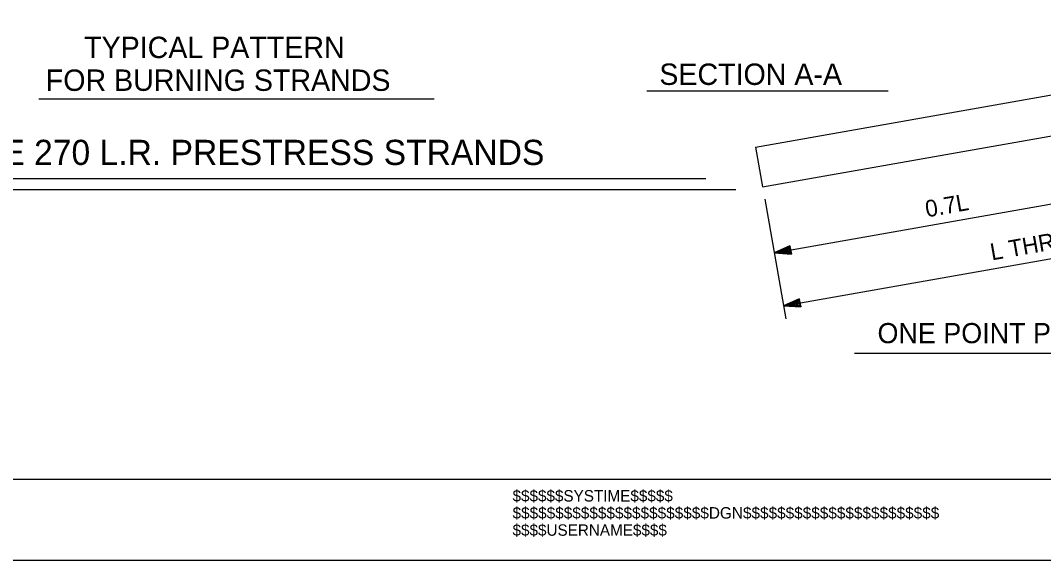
# Model space of a CAD drawing. Extents: x 0 to 22, y 0 to 16.7.
# Drawn here: x 4.01 to 9.1, y 0 to 2.68 of the extents above; entities that cross this region are included whole.
import ezdxf

# ---------------------------------------------------------------- set-up
doc = ezdxf.new("R2010")
doc.units = 0
for name, color, linetype in [('Dimension Lines', 7, 'Continuous'), ('Miscellaneous Lines', 7, 'Continuous'), ('Plan Sheet', 7, 'Continuous'), ('Plot Label', 7, 'Continuous'), ('Plot Shape', 7, 'Continuous'), ('Subtitle Text', 7, 'Continuous'), ('Text', 7, 'Continuous'), ('Title Text', 7, 'Continuous')]:
    doc.layers.add(name, color=color, linetype=linetype)

msp = doc.modelspace()

# ---------------------------------------------------------------- linework, layer by layer
at = {"layer": 'Dimension Lines'}
for p, q in [((7.758, 1.5282), (9.5306, 1.8407)), ((7.7108, 1.7955), (7.8159, 1.1999)), ((7.8043, 1.2656), (10.5946, 1.7576))]:
    msp.add_line(p, q, dxfattribs=at)
for points in [[(7.8401, 1.5426), (7.8408, 1.5385), (7.758, 1.5282), (7.8415, 1.5344), (7.8422, 1.5303), (7.758, 1.5282), (7.8429, 1.5262), (7.8437, 1.5221), (7.758, 1.5282), (7.8364, 1.5632), (7.8372, 1.5591), (7.758, 1.5282), (7.8379, 1.555), (7.8386, 1.5509), (7.758, 1.5282), (7.8393, 1.5468), (7.8437, 1.5221), (7.8364, 1.5632), (7.758, 1.5282), (7.8437, 1.5221)], [(7.8864, 1.28), (7.8871, 1.2759), (7.8043, 1.2656), (7.8878, 1.2718), (7.8885, 1.2677), (7.8043, 1.2656), (7.8893, 1.2636), (7.89, 1.2595), (7.8043, 1.2656), (7.8827, 1.3006), (7.8835, 1.2965), (7.8043, 1.2656), (7.8842, 1.2923), (7.8849, 1.2882), (7.8043, 1.2656), (7.8856, 1.2841), (7.89, 1.2595), (7.8827, 1.3006), (7.8043, 1.2656), (7.89, 1.2595)]]:
    msp.add_lwpolyline(points, dxfattribs=at)
at = {"layer": 'Miscellaneous Lines'}
for p, q in [((7.6654, 2.0534), (10.4557, 2.5454)), ((7.7001, 1.8565), (10.4904, 2.3485)), ((7.6654, 2.0534), (7.7001, 1.8565))]:
    msp.add_line(p, q, dxfattribs=at)
at = {"layer": 'Plan Sheet'}
msp.add_line((0.7027, 0.4041), (22.0362, 0.4041), dxfattribs=at)
at = {"layer": 'Plot Shape'}
msp.add_lwpolyline([(0, 14.6666), (22.0421, 14.6666), (22.0421, 0), (0, 0)], close=True, dxfattribs=at)
at = {"layer": 'Subtitle Text'}
for p, q in [((4.1033, 2.2931), (6.0688, 2.2931)), ((7.1256, 2.3322), (8.3243, 2.3322)), ((8.1576, 1.03), (9.9634, 1.03))]:
    msp.add_line(p, q, dxfattribs=at)
at = {"layer": 'Title Text'}
for p, q in [((2.2104, 1.8969), (7.4177, 1.8969)), ((2.0605, 1.8426), (7.5676, 1.8426))]:
    msp.add_line(p, q, dxfattribs=at)

# ---------------------------------------------------------------- texts
at = {"layer": 'Plot Label'}
for s, height, p in [('$$$$$$SYSTIME$$$$$', 0.056691, (6.4578, 0.2931)), ('$$$$$$$$$$$$$$$$$$$$$$$DGN$$$$$$$$$$$$$$$$$$$$$$$', 0.057038, (6.4578, 0.2081)), ('$$$$USERNAME$$$$', 0.056691, (6.4578, 0.1231))]:
    msp.add_text(s, height=height, dxfattribs=at).set_placement(p)
at = {"layer": 'Subtitle Text'}
for s, height, p in [(' TYPICAL PATTERN', 0.10625, (4.2893, 2.4956)), ('FOR BURNING STRANDS', 0.10625, (4.1383, 2.3327)), ('SECTION A-A', 0.10625, (7.1873, 2.3623)), ('ONE POINT PICK-UP', 0.1, (8.2716, 1.0796))]:
    msp.add_text(s, height=height, dxfattribs=at).set_placement(p)
at = {"layer": 'Text'}
for s, p in [('0.7L', (8.5166, 1.7042)), ("L THRU 70'", (8.8397, 1.4904))]:
    msp.add_text(s, height=0.08333, rotation=9.9998, dxfattribs=at).set_placement(p)
at = {"layer": 'Title Text'}
msp.add_text('1/2\'\' OR 0.6" ~ GRADE 270 L.R. PRESTRESS STRANDS', height=0.125, dxfattribs=at).set_placement((2.3172, 1.9647))

doc.saveas('drawing.dxf')
